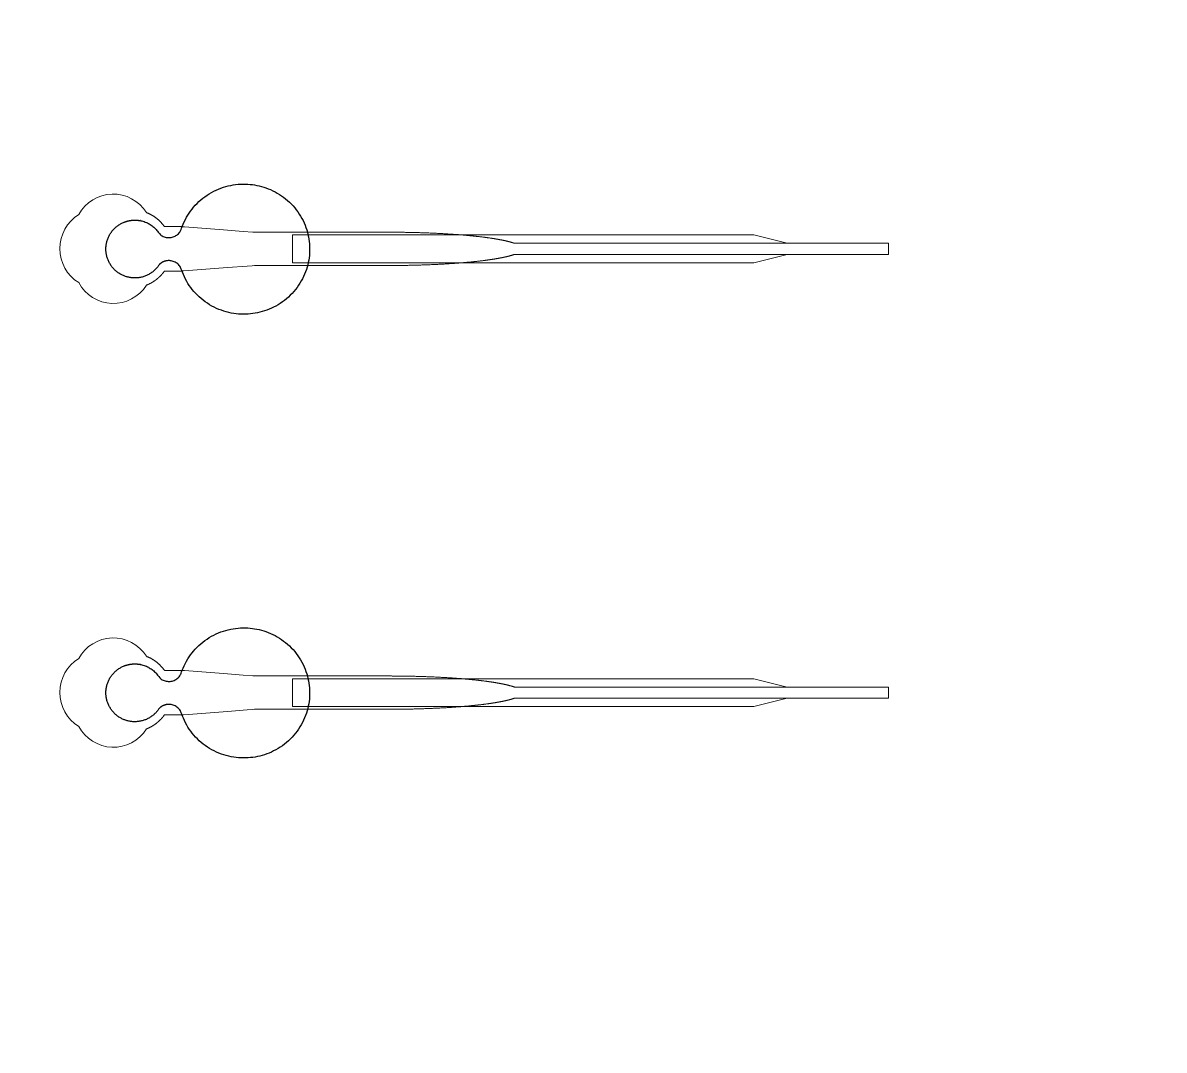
# Model space of a CAD drawing. Header units: inches. Extents: x -52997 to 52003, y -52254 to 52746.
# Drawn here: x -5149 to -4, y -15618 to -10988 of the extents above; entities that cross this region are included whole.
import ezdxf

# ---------------------------------------------------------------- set-up
doc = ezdxf.new("R2010")
doc.units = ezdxf.units.IN
doc.header["$MEASUREMENT"] = 0
doc.layers.add('1', color=1, linetype='Continuous')
doc.layers.add('2', color=140, linetype='Continuous', lineweight=0)
doc.layers.add('3', color=90, linetype='Continuous', lineweight=0)

msp = doc.modelspace()

# ---------------------------------------------------------------- linework, layer by layer
at = {"layer": '1'}
for points in [[(-16283.4, -47485.7), (0, -47485.7), (16283.4, -47485.7, 5.999107)], [(-16250, -47285.7), (0, -47285.7), (16250, -47285.7, 5.986812)], [(-13685.8, -45485.7), (0, -45485.7), (13685.8, -45485.7, 6.794322)]]:
    msp.add_lwpolyline(points, format="xyb", close=True, dxfattribs=at)
msp.add_circle((-497.2, 245.8), 52500, dxfattribs=at)
for points in [[(-4534.8, -12078.6), (-4512.6, -12055.5), (-4481, -12060.7), (-4449.3, -12065.9), (-4435.7, -12094.9), (-4360.3, -12335.8), (-4108.3, -12298.1), (-3856.3, -12260.4), (-3856.1, -12008.3), (-3856, -11756.1), (-4108, -11718.2), (-4360, -11680.3), (-4435.6, -11921.1), (-4448.8, -11949.6), (-4479.7, -11955.3), (-4510.5, -11961.1), (-4533.1, -11939.3), (-4584.5, -11855.9), (-4678.9, -11882), (-4773.3, -11908.1), (-4774.5, -12006), (-4775.7, -12104), (-4681.9, -12132.4), (-4588.2, -12160.8), (-4534.8, -12078.6)], [(-4534.8, -14078.6), (-4512.6, -14055.5), (-4481, -14060.7), (-4449.3, -14065.9), (-4435.7, -14094.9), (-4360.3, -14335.8), (-4108.3, -14298.1), (-3856.3, -14260.4), (-3856.1, -14008.3), (-3856, -13756.1), (-4108, -13718.2), (-4360, -13680.3), (-4435.6, -13921.1), (-4448.8, -13949.6), (-4479.7, -13955.3), (-4510.5, -13961.1), (-4533.1, -13939.3), (-4584.5, -13855.9), (-4678.9, -13882), (-4773.3, -13908.1), (-4774.5, -14006), (-4775.7, -14104), (-4681.9, -14132.4), (-4588.2, -14160.8), (-4534.8, -14078.6)]]:
    msp.add_rational_spline(points, [1, 0.884783429184, 1, 0.884783429184, 1, 0.758252289935, 1, 0.758252289935, 1, 0.758252289935, 1, 0.758252289935, 1, 0.888941908896, 1, 0.888941908896, 1, 0.79946124759, 1, 0.79946124759, 1, 0.79946124759, 1, 0.79946124759, 1], degree=2, knots=[0, 0, 0, 0.969535, 0.969535, 1.939069, 1.939069, 3.359405, 3.359405, 4.779741, 4.779741, 6.200078, 6.200078, 7.620414, 7.620414, 8.571947, 8.571947, 9.52348, 9.52348, 10.812277, 10.812277, 12.101074, 12.101074, 13.389871, 13.389871, 14.678668, 14.678668, 14.678668], dxfattribs=at)
at = {"layer": '2'}
for points in [[(-16283.4, -47485.7), (0, -47485.7), (16283.4, -47485.7, 5.999107)], [(-16250, -47285.7), (0, -47285.7), (16250, -47285.7, 5.986812)], [(-13685.8, -45485.7), (0, -45485.7), (13685.8, -45485.7, 6.794322)], [(-4592.1, -12170.4), (-4591.7, -12170.3), (-4590.9, -12170), (-4590, -12169.7), (-4589.2, -12169.3), (-4588.4, -12169), (-4587.5, -12168.6), (-4586.7, -12168.3), (-4585.8, -12167.9), (-4585, -12167.5), (-4584.1, -12167.2), (-4583.2, -12166.8), (-4582.4, -12166.4), (-4581.5, -12166), (-4580.7, -12165.6), (-4579.8, -12165.2), (-4579, -12164.8), (-4578.1, -12164.4), (-4577.3, -12163.9), (-4576.4, -12163.5), (-4575.5, -12163.1), (-4574.7, -12162.6), (-4573.8, -12162.2), (-4573, -12161.7), (-4572.1, -12161.3), (-4571.2, -12160.8), (-4570.4, -12160.3), (-4569.5, -12159.9), (-4568.7, -12159.4), (-4567.8, -12158.9), (-4567, -12158.4), (-4566.1, -12157.9), (-4565.3, -12157.4), (-4564.4, -12156.9), (-4563.6, -12156.4), (-4562.7, -12155.8), (-4561.9, -12155.3), (-4561, -12154.8), (-4560.2, -12154.2), (-4559.3, -12153.7), (-4558.5, -12153.1), (-4557.6, -12152.6), (-4556.8, -12152), (-4556, -12151.4), (-4555.1, -12150.9), (-4554.3, -12150.3), (-4553.5, -12149.7), (-4552.7, -12149.1), (-4551.8, -12148.5), (-4551, -12147.9), (-4550.2, -12147.3), (-4549.4, -12146.7), (-4548.6, -12146.1), (-4547.7, -12145.5), (-4546.9, -12144.8), (-4546.1, -12144.2), (-4545.3, -12143.6), (-4544.5, -12142.9), (-4543.7, -12142.3), (-4542.9, -12141.7), (-4542.2, -12141), (-4541.4, -12140.4), (-4540.6, -12139.7), (-4539.8, -12139), (-4539, -12138.4), (-4538.3, -12137.7), (-4537.5, -12137), (-4536.8, -12136.3), (-4536, -12135.7), (-4535.2, -12135), (-4534.5, -12134.3), (-4533.8, -12133.6), (-4533, -12132.9), (-4532.3, -12132.2), (-4531.5, -12131.5), (-4530.8, -12130.8), (-4530.1, -12130.1), (-4529.4, -12129.3), (-4528.7, -12128.6), (-4528, -12127.9), (-4527.3, -12127.2), (-4526.6, -12126.4), (-4525.9, -12125.7), (-4525.2, -12125), (-4524.5, -12124.3), (-4523.9, -12123.5), (-4523.2, -12122.8), (-4522.5, -12122), (-4521.9, -12121.3), (-4521.2, -12120.5), (-4520.6, -12119.8), (-4519.9, -12119), (-4519.3, -12118.3), (-4518.7, -12117.5), (-4518.1, -12116.8), (-4517.4, -12116), (-4516.8, -12115.3), (-4516.2, -12114.5), (-4515.6, -12113.7), (-4515, -12113), (-4514.5, -12112.2), (-4513.9, -12111.4), (-4513.3, -12110.7), (-4512.7, -12109.9), (-4512.2, -12109.1), (-4511.6, -12108.4), (-4511.1, -12107.6), (-4510.5, -12106.8), (-4466.9, -12106.8), (-4445.1, -12106.8), (-4434.3, -12106.8), (-4431.5, -12106.8), (-4430.2, -12106.8), (-4430.1, -12106.8), (-4430.1, -12106.8), (-4430.1, -12106.8), (-4430.1, -12106.8), (-4430.1, -12106.8), (-4430, -12106.8), (-4429.6, -12106.8), (-4429, -12106.7), (-4427.6, -12106.6), (-4424.8, -12106.4), (-4402.7, -12104.7), (-4226.1, -12091.2), (-4137.8, -12084.4), (-4115.7, -12082.7), (-4104.6, -12081.9), (-4104.3, -12081.8), (-4104.2, -12081.8), (-4104.2, -12081.8), (-4104.1, -12081.8), (-4104, -12081.8), (-4103.7, -12081.8), (-3843.2, -12081.8), (-3836.9, -12081.8), (-3824.3, -12081.8), (-3723.8, -12081.8), (-3522.8, -12081.8), (-3510.2, -12081.8), (-3503.9, -12081.8), (-3500.8, -12081.8), (-3499.2, -12081.8), (-3498.8, -12081.8), (-3498.6, -12081.8), (-3498.5, -12081.8), (-3498.5, -12081.8), (-3498.5, -12081.8), (-3498.4, -12081.8), (-3497.9, -12081.8), (-3493.3, -12081.8), (-3488.7, -12081.8), (-3484.1, -12081.8), (-3479.4, -12081.8), (-3474.8, -12081.8), (-3470.1, -12081.7), (-3465.5, -12081.7), (-3460.8, -12081.7), (-3456.1, -12081.6), (-3451.4, -12081.6), (-3446.7, -12081.6), (-3442, -12081.5), (-3437.2, -12081.4), (-3432.5, -12081.4), (-3427.7, -12081.3), (-3423, -12081.2), (-3418.2, -12081.2), (-3413.4, -12081.1), (-3408.6, -12081), (-3403.9, -12080.9), (-3399.1, -12080.8), (-3394.3, -12080.7), (-3389.5, -12080.6), (-3384.6, -12080.5), (-3379.8, -12080.3), (-3375, -12080.2), (-3370.2, -12080.1), (-3365.4, -12080), (-3360.5, -12079.8), (-3355.7, -12079.7), (-3350.9, -12079.5), (-3346, -12079.4), (-3341.2, -12079.2), (-3336.4, -12079), (-3331.5, -12078.9), (-3326.7, -12078.7), (-3321.9, -12078.5), (-3317, -12078.3), (-3312.2, -12078.1), (-3307.4, -12077.9), (-3302.6, -12077.7), (-3297.8, -12077.5), (-3293, -12077.3), (-3288.2, -12077.1), (-3283.4, -12076.8), (-3278.6, -12076.6), (-3273.8, -12076.4), (-3269.1, -12076.1), (-3264.3, -12075.9), (-3259.5, -12075.6), (-3254.8, -12075.4), (-3250.1, -12075.1), (-3245.4, -12074.8), (-3240.6, -12074.6), (-3236, -12074.3), (-3231.3, -12074), (-3226.6, -12073.7), (-3221.9, -12073.4), (-3217.3, -12073.1), (-3212.7, -12072.8), (-3208.1, -12072.5), (-3203.5, -12072.1), (-3198.9, -12071.8), (-3196.6, -12071.6), (-3194.4, -12071.5), (-3192.1, -12071.3), (-3189.8, -12071.1), (-3187.6, -12071), (-3185.3, -12070.8), (-3183.1, -12070.6), (-3180.8, -12070.5), (-3178.6, -12070.3), (-3176.3, -12070.1), (-3174.1, -12069.9), (-3171.9, -12069.7), (-3169.7, -12069.6), (-3167.4, -12069.4), (-3165.2, -12069.2), (-3163, -12069), (-3160.8, -12068.8), (-3158.6, -12068.6), (-3156.5, -12068.5), (-3154.3, -12068.3), (-3152.1, -12068.1), (-3149.9, -12067.9), (-3147.8, -12067.7), (-3145.6, -12067.5), (-3143.5, -12067.3), (-3141.3, -12067.1), (-3139.2, -12066.9), (-3137, -12066.7), (-3134.9, -12066.5), (-3132.8, -12066.3), (-3130.7, -12066.1), (-3128.6, -12065.9), (-3126.5, -12065.7), (-3124.4, -12065.5), (-3122.3, -12065.3), (-3120.2, -12065.1), (-3118.2, -12064.8), (-3116.1, -12064.6), (-3114, -12064.4), (-3112, -12064.2), (-3110, -12064), (-3107.9, -12063.8), (-3105.9, -12063.5), (-3103.9, -12063.3), (-3101.9, -12063.1), (-3099.9, -12062.9), (-3097.9, -12062.7), (-3095.9, -12062.4), (-3093.9, -12062.2), (-3091.9, -12062), (-3090, -12061.8), (-3088, -12061.5), (-3086, -12061.3), (-3084.1, -12061.1), (-3082.2, -12060.8), (-3080.3, -12060.6), (-3078.3, -12060.4), (-3076.4, -12060.1), (-3074.5, -12059.9), (-3072.6, -12059.7), (-3070.8, -12059.4), (-3068.9, -12059.2), (-3067, -12058.9), (-3065.2, -12058.7), (-3063.3, -12058.5), (-3061.5, -12058.2), (-3059.6, -12058), (-3057.8, -12057.7), (-3056, -12057.5), (-3054.2, -12057.2), (-3052.4, -12057), (-3050.6, -12056.7), (-3048.8, -12056.5), (-3047.1, -12056.2), (-3045.3, -12056), (-3043.6, -12055.7), (-3041.8, -12055.5), (-3040.1, -12055.2), (-3038.4, -12055), (-3036.7, -12054.7), (-3035, -12054.5), (-3033.3, -12054.2), (-3031.6, -12053.9), (-3029.9, -12053.7), (-3028.3, -12053.4), (-3026.6, -12053.2), (-3025, -12052.9), (-3023.3, -12052.6), (-3021.7, -12052.4), (-3020.1, -12052.1), (-3018.5, -12051.8), (-3016.9, -12051.6), (-3015.3, -12051.3), (-3013.7, -12051), (-3012.2, -12050.8), (-3010.6, -12050.5), (-3009.1, -12050.2), (-3007.6, -12050), (-3006, -12049.7), (-3004.5, -12049.4), (-3003, -12049.1), (-3001.5, -12048.9), (-3000, -12048.6), (-2998.6, -12048.3), (-2997.1, -12048), (-2995.7, -12047.8), (-2994.2, -12047.5), (-2992.8, -12047.2), (-2991.4, -12046.9), (-2990, -12046.6), (-2988.6, -12046.4), (-2987.2, -12046.1), (-2985.8, -12045.8), (-2984.4, -12045.5), (-2983.1, -12045.2), (-2981.7, -12044.9), (-2980.4, -12044.7), (-2979.1, -12044.4), (-2977.8, -12044.1), (-2976.5, -12043.8), (-2975.2, -12043.5), (-2973.9, -12043.2), (-2972.6, -12043), (-2971.4, -12042.7), (-2970.1, -12042.4), (-2968.9, -12042.1), (-2967.7, -12041.8), (-2966.5, -12041.5), (-2965.3, -12041.2), (-2964.1, -12040.9), (-2962.9, -12040.6), (-2961.7, -12040.3), (-2960.5, -12040.1), (-2959.4, -12039.8), (-2958.3, -12039.5), (-2957.1, -12039.2), (-2956, -12038.9), (-2954.9, -12038.6), (-2953.8, -12038.3), (-2952.7, -12038), (-2951.7, -12037.7), (-2950.6, -12037.4), (-2949.6, -12037.1), (-2948.5, -12036.8), (-2947.5, -12036.5), (-2946.5, -12036.2), (-2945.5, -12035.9), (-2944.5, -12035.6), (-2943.5, -12035.3), (-2942.5, -12035), (-2941.6, -12034.7), (-2940.6, -12034.4), (-2939.7, -12034.1), (-2938.7, -12033.8), (-2937.8, -12033.5), (-2936.9, -12033.2), (-2936, -12032.9), (-2935.1, -12032.6), (-2934.3, -12032.3), (-2932.9, -12031.9), (-1247.2, -12032), (-1247.2, -11981.8), (-2932.8, -11981.8), (-2933.1, -11981.7), (-2933.9, -11981.4), (-2934.8, -11981.1), (-2935.7, -11980.8), (-2936.6, -11980.5), (-2937.5, -11980.2), (-2938.4, -11979.9), (-2939.3, -11979.6), (-2940.3, -11979.3), (-2941.2, -11979), (-2942.2, -11978.7), (-2943.1, -11978.4), (-2944.1, -11978.1), (-2945.1, -11977.8), (-2946.1, -11977.5), (-2947.1, -11977.2), (-2948.2, -11976.9), (-2949.2, -11976.6), (-2950.2, -11976.3), (-2951.3, -11976.1), (-2952.4, -11975.8), (-2953.5, -11975.5), (-2954.6, -11975.2), (-2955.7, -11974.9), (-2956.8, -11974.6), (-2957.9, -11974.3), (-2959, -11974), (-2960.2, -11973.7), (-2961.3, -11973.4), (-2962.5, -11973.1), (-2963.7, -11972.8), (-2964.9, -11972.5), (-2966.1, -11972.2), (-2967.3, -11971.9), (-2968.5, -11971.7), (-2969.8, -11971.4), (-2971, -11971.1), (-2972.3, -11970.8), (-2973.5, -11970.5), (-2974.8, -11970.2), (-2976.1, -11969.9), (-2977.4, -11969.6), (-2978.7, -11969.4), (-2980.1, -11969.1), (-2981.4, -11968.8), (-2982.7, -11968.5), (-2984.1, -11968.2), (-2985.5, -11967.9), (-2986.8, -11967.7), (-2988.2, -11967.4), (-2989.6, -11967.1), (-2991, -11966.8), (-2992.4, -11966.5), (-2993.9, -11966.3), (-2995.3, -11966), (-2996.8, -11965.7), (-2998.2, -11965.4), (-2999.7, -11965.1), (-3001.2, -11964.9), (-3002.7, -11964.6), (-3004.2, -11964.3), (-3005.7, -11964), (-3007.2, -11963.8), (-3008.7, -11963.5), (-3010.3, -11963.2), (-3011.8, -11963), (-3013.4, -11962.7), (-3015, -11962.4), (-3016.6, -11962.2), (-3018.1, -11961.9), (-3019.7, -11961.6), (-3021.4, -11961.4), (-3023, -11961.1), (-3024.6, -11960.8), (-3026.3, -11960.6), (-3027.9, -11960.3), (-3029.6, -11960), (-3031.2, -11959.8), (-3032.9, -11959.5), (-3034.6, -11959.3), (-3036.3, -11959), (-3038, -11958.7), (-3039.7, -11958.5), (-3041.5, -11958.2), (-3043.2, -11958), (-3045, -11957.7), (-3046.7, -11957.5), (-3048.5, -11957.2), (-3050.3, -11957), (-3052, -11956.7), (-3053.8, -11956.5), (-3055.6, -11956.2), (-3057.4, -11956), (-3059.3, -11955.7), (-3061.1, -11955.5), (-3062.9, -11955.2), (-3064.8, -11955), (-3066.6, -11954.8), (-3068.5, -11954.5), (-3070.4, -11954.3), (-3072.3, -11954), (-3074.1, -11953.8), (-3076, -11953.6), (-3077.9, -11953.3), (-3079.9, -11953.1), (-3081.8, -11952.9), (-3083.7, -11952.6), (-3085.7, -11952.4), (-3087.6, -11952.2), (-3089.6, -11951.9), (-3091.5, -11951.7), (-3093.5, -11951.5), (-3095.5, -11951.3), (-3097.5, -11951), (-3099.4, -11950.8), (-3101.4, -11950.6), (-3103.5, -11950.4), (-3105.5, -11950.2), (-3107.5, -11949.9), (-3109.5, -11949.7), (-3111.6, -11949.5), (-3113.6, -11949.3), (-3115.7, -11949.1), (-3117.7, -11948.9), (-3119.8, -11948.7), (-3121.9, -11948.4), (-3123.9, -11948.2), (-3126, -11948), (-3128.1, -11947.8), (-3130.2, -11947.6), (-3132.3, -11947.4), (-3134.4, -11947.2), (-3136.6, -11947), (-3138.7, -11946.8), (-3140.8, -11946.6), (-3143, -11946.4), (-3145.1, -11946.2), (-3147.3, -11946), (-3149.4, -11945.8), (-3151.6, -11945.6), (-3153.8, -11945.4), (-3155.9, -11945.3), (-3158.1, -11945.1), (-3160.3, -11944.9), (-3162.5, -11944.7), (-3164.7, -11944.5), (-3166.9, -11944.3), (-3169.1, -11944.1), (-3171.3, -11944), (-3173.5, -11943.8), (-3175.8, -11943.6), (-3178, -11943.4), (-3180.2, -11943.2), (-3182.5, -11943.1), (-3184.7, -11942.9), (-3187, -11942.7), (-3189.2, -11942.6), (-3191.5, -11942.4), (-3193.7, -11942.2), (-3196, -11942.1), (-3200.6, -11941.7), (-3205.1, -11941.4), (-3209.7, -11941.1), (-3214.3, -11940.8), (-3218.9, -11940.5), (-3223.6, -11940.2), (-3228.2, -11939.9), (-3232.9, -11939.6), (-3237.5, -11939.3), (-3242.2, -11939), (-3246.9, -11938.7), (-3251.6, -11938.5), (-3256.3, -11938.2), (-3261.1, -11937.9), (-3265.8, -11937.7), (-3270.6, -11937.5), (-3275.3, -11937.2), (-3280.1, -11937), (-3284.8, -11936.7), (-3289.6, -11936.5), (-3294.4, -11936.3), (-3299.2, -11936.1), (-3304, -11935.9), (-3308.8, -11935.7), (-3313.6, -11935.5), (-3318.4, -11935.3), (-3323.2, -11935.1), (-3328, -11934.9), (-3332.8, -11934.7), (-3337.6, -11934.6), (-3342.4, -11934.4), (-3347.2, -11934.3), (-3352, -11934.1), (-3356.8, -11933.9), (-3361.6, -11933.8), (-3366.4, -11933.7), (-3371.3, -11933.5), (-3376, -11933.4), (-3380.8, -11933.3), (-3385.6, -11933.2), (-3390.4, -11933.1), (-3395.2, -11932.9), (-3400, -11932.8), (-3404.7, -11932.8), (-3409.5, -11932.7), (-3414.2, -11932.6), (-3419, -11932.5), (-3423.7, -11932.4), (-3428.5, -11932.3), (-3433.2, -11932.3), (-3437.9, -11932.2), (-3442.6, -11932.2), (-3447.3, -11932.1), (-3452, -11932.1), (-3456.6, -11932), (-3461.3, -11932), (-3465.9, -11931.9), (-3470.6, -11931.9), (-3475.2, -11931.9), (-3479.8, -11931.9), (-3484.4, -11931.9), (-3486.7, -11931.8), (-3487.3, -11931.8), (-3487.6, -11931.8), (-3487.7, -11931.8), (-3487.9, -11931.8), (-3489.5, -11931.8), (-3495.9, -11931.8), (-3508.6, -11931.8), (-3559.6, -11931.8), (-3763.5, -11931.8), (-3814.5, -11931.8), (-3840, -11931.8), (-3846.4, -11931.8), (-3848, -11931.8), (-4103.7, -11931.8), (-4104.1, -11931.8), (-4104.2, -11931.8), (-4104.2, -11931.8), (-4104.3, -11931.8), (-4104.3, -11931.8), (-4104.7, -11931.8), (-4106.1, -11931.7), (-4111.6, -11931.3), (-4155.8, -11927.9), (-4244.1, -11921.1), (-4420.7, -11907.6), (-4426.2, -11907.1), (-4429, -11906.9), (-4429.7, -11906.9), (-4430, -11906.8), (-4430.1, -11906.8), (-4430.1, -11906.8), (-4430.1, -11906.8), (-4430.1, -11906.8), (-4430.1, -11906.8), (-4430.2, -11906.8), (-4430.5, -11906.8), (-4433.2, -11906.8), (-4438.7, -11906.8), (-4449.6, -11906.8), (-4471.4, -11906.8), (-4493.2, -11906.8), (-4504.1, -11906.8), (-4509.5, -11906.8), (-4510.2, -11906.8), (-4510.4, -11906.8), (-4510.5, -11906.8), (-4510.5, -11906.8), (-4510.5, -11906.8), (-4510.5, -11906.8), (-4510.5, -11906.8), (-4510.9, -11906.2), (-4511.7, -11905.1), (-4512.5, -11904), (-4513.4, -11902.9), (-4514.2, -11901.8), (-4515.1, -11900.6), (-4515.9, -11899.5), (-4516.8, -11898.4), (-4517.7, -11897.3), (-4518.6, -11896.2), (-4519.5, -11895.1), (-4520.4, -11894), (-4521.4, -11892.9), (-4522.3, -11891.8), (-4523.3, -11890.7), (-4524.3, -11889.6), (-4525.2, -11888.5), (-4526.2, -11887.5), (-4527.3, -11886.4), (-4528.3, -11885.3), (-4529.3, -11884.3), (-4530.4, -11883.2), (-4531.4, -11882.2), (-4532.5, -11881.1), (-4533.6, -11880.1), (-4534.7, -11879), (-4535.8, -11878), (-4536.9, -11877), (-4538.1, -11876), (-4539.2, -11875), (-4540.4, -11874), (-4541.5, -11873), (-4542.7, -11872), (-4543.9, -11871), (-4545.1, -11870.1), (-4546.3, -11869.1), (-4547.5, -11868.2), (-4548.8, -11867.2), (-4550, -11866.3), (-4551.3, -11865.4), (-4552.5, -11864.5), (-4553.8, -11863.6), (-4555.1, -11862.7), (-4556.3, -11861.8), (-4557.6, -11861), (-4558.9, -11860.1), (-4560.3, -11859.3), (-4561.6, -11858.4), (-4562.9, -11857.6), (-4564.2, -11856.8), (-4565.6, -11856), (-4566.9, -11855.2), (-4568.3, -11854.4), (-4569.7, -11853.6), (-4571, -11852.9), (-4572.4, -11852.1), (-4573.8, -11851.4), (-4575.2, -11850.7), (-4576.6, -11850), (-4578, -11849.3), (-4579.4, -11848.6), (-4580.8, -11848), (-4582.2, -11847.3), (-4583.6, -11846.7), (-4585, -11846.1), (-4586.5, -11845.5), (-4587.9, -11844.9), (-4589.3, -11844.3), (-4590.8, -11843.7), (-4592, -11843.2, 0.576044), (-4896.6, -11852.6, 0.560065), (-4896.6, -12159.1, 0.578435)], [(-4592.1, -14170.4), (-4591.7, -14170.3), (-4590.9, -14170), (-4590, -14169.7), (-4589.2, -14169.3), (-4588.4, -14169), (-4587.5, -14168.6), (-4586.7, -14168.3), (-4585.8, -14167.9), (-4585, -14167.5), (-4584.1, -14167.2), (-4583.2, -14166.8), (-4582.4, -14166.4), (-4581.5, -14166), (-4580.7, -14165.6), (-4579.8, -14165.2), (-4579, -14164.8), (-4578.1, -14164.4), (-4577.3, -14163.9), (-4576.4, -14163.5), (-4575.5, -14163.1), (-4574.7, -14162.6), (-4573.8, -14162.2), (-4573, -14161.7), (-4572.1, -14161.3), (-4571.2, -14160.8), (-4570.4, -14160.3), (-4569.5, -14159.9), (-4568.7, -14159.4), (-4567.8, -14158.9), (-4567, -14158.4), (-4566.1, -14157.9), (-4565.3, -14157.4), (-4564.4, -14156.9), (-4563.6, -14156.4), (-4562.7, -14155.8), (-4561.9, -14155.3), (-4561, -14154.8), (-4560.2, -14154.2), (-4559.3, -14153.7), (-4558.5, -14153.1), (-4557.6, -14152.6), (-4556.8, -14152), (-4556, -14151.4), (-4555.1, -14150.9), (-4554.3, -14150.3), (-4553.5, -14149.7), (-4552.7, -14149.1), (-4551.8, -14148.5), (-4551, -14147.9), (-4550.2, -14147.3), (-4549.4, -14146.7), (-4548.6, -14146.1), (-4547.7, -14145.5), (-4546.9, -14144.8), (-4546.1, -14144.2), (-4545.3, -14143.6), (-4544.5, -14142.9), (-4543.7, -14142.3), (-4542.9, -14141.7), (-4542.2, -14141), (-4541.4, -14140.4), (-4540.6, -14139.7), (-4539.8, -14139), (-4539, -14138.4), (-4538.3, -14137.7), (-4537.5, -14137), (-4536.8, -14136.3), (-4536, -14135.7), (-4535.2, -14135), (-4534.5, -14134.3), (-4533.8, -14133.6), (-4533, -14132.9), (-4532.3, -14132.2), (-4531.5, -14131.5), (-4530.8, -14130.8), (-4530.1, -14130.1), (-4529.4, -14129.3), (-4528.7, -14128.6), (-4528, -14127.9), (-4527.3, -14127.2), (-4526.6, -14126.4), (-4525.9, -14125.7), (-4525.2, -14125), (-4524.5, -14124.3), (-4523.9, -14123.5), (-4523.2, -14122.8), (-4522.5, -14122), (-4521.9, -14121.3), (-4521.2, -14120.5), (-4520.6, -14119.8), (-4519.9, -14119), (-4519.3, -14118.3), (-4518.7, -14117.5), (-4518.1, -14116.8), (-4517.4, -14116), (-4516.8, -14115.3), (-4516.2, -14114.5), (-4515.6, -14113.7), (-4515, -14113), (-4514.5, -14112.2), (-4513.9, -14111.4), (-4513.3, -14110.7), (-4512.7, -14109.9), (-4512.2, -14109.1), (-4511.6, -14108.4), (-4511.1, -14107.6), (-4510.5, -14106.8), (-4466.9, -14106.8), (-4445.1, -14106.8), (-4434.3, -14106.8), (-4431.5, -14106.8), (-4430.2, -14106.8), (-4430.1, -14106.8), (-4430.1, -14106.8), (-4430.1, -14106.8), (-4430.1, -14106.8), (-4430.1, -14106.8), (-4430, -14106.8), (-4429.6, -14106.8), (-4429, -14106.7), (-4427.6, -14106.6), (-4424.8, -14106.4), (-4402.7, -14104.7), (-4226.1, -14091.2), (-4137.8, -14084.4), (-4115.7, -14082.7), (-4104.6, -14081.9), (-4104.3, -14081.8), (-4104.2, -14081.8), (-4104.2, -14081.8), (-4104.1, -14081.8), (-4104, -14081.8), (-4103.7, -14081.8), (-3843.2, -14081.8), (-3836.9, -14081.8), (-3824.3, -14081.8), (-3723.8, -14081.8), (-3522.8, -14081.8), (-3510.2, -14081.8), (-3503.9, -14081.8), (-3500.8, -14081.8), (-3499.2, -14081.8), (-3498.8, -14081.8), (-3498.6, -14081.8), (-3498.5, -14081.8), (-3498.5, -14081.8), (-3498.5, -14081.8), (-3498.4, -14081.8), (-3497.9, -14081.8), (-3493.3, -14081.8), (-3488.7, -14081.8), (-3484.1, -14081.8), (-3479.4, -14081.8), (-3474.8, -14081.8), (-3470.1, -14081.7), (-3465.5, -14081.7), (-3460.8, -14081.7), (-3456.1, -14081.6), (-3451.4, -14081.6), (-3446.7, -14081.6), (-3442, -14081.5), (-3437.2, -14081.4), (-3432.5, -14081.4), (-3427.7, -14081.3), (-3423, -14081.2), (-3418.2, -14081.2), (-3413.4, -14081.1), (-3408.6, -14081), (-3403.9, -14080.9), (-3399.1, -14080.8), (-3394.3, -14080.7), (-3389.5, -14080.6), (-3384.6, -14080.5), (-3379.8, -14080.3), (-3375, -14080.2), (-3370.2, -14080.1), (-3365.4, -14080), (-3360.5, -14079.8), (-3355.7, -14079.7), (-3350.9, -14079.5), (-3346, -14079.4), (-3341.2, -14079.2), (-3336.4, -14079), (-3331.5, -14078.9), (-3326.7, -14078.7), (-3321.9, -14078.5), (-3317, -14078.3), (-3312.2, -14078.1), (-3307.4, -14077.9), (-3302.6, -14077.7), (-3297.8, -14077.5), (-3293, -14077.3), (-3288.2, -14077.1), (-3283.4, -14076.8), (-3278.6, -14076.6), (-3273.8, -14076.4), (-3269.1, -14076.1), (-3264.3, -14075.9), (-3259.5, -14075.6), (-3254.8, -14075.4), (-3250.1, -14075.1), (-3245.4, -14074.8), (-3240.6, -14074.6), (-3236, -14074.3), (-3231.3, -14074), (-3226.6, -14073.7), (-3221.9, -14073.4), (-3217.3, -14073.1), (-3212.7, -14072.8), (-3208.1, -14072.5), (-3203.5, -14072.1), (-3198.9, -14071.8), (-3196.6, -14071.6), (-3194.4, -14071.5), (-3192.1, -14071.3), (-3189.8, -14071.1), (-3187.6, -14071), (-3185.3, -14070.8), (-3183.1, -14070.6), (-3180.8, -14070.5), (-3178.6, -14070.3), (-3176.3, -14070.1), (-3174.1, -14069.9), (-3171.9, -14069.7), (-3169.7, -14069.6), (-3167.4, -14069.4), (-3165.2, -14069.2), (-3163, -14069), (-3160.8, -14068.8), (-3158.6, -14068.6), (-3156.5, -14068.5), (-3154.3, -14068.3), (-3152.1, -14068.1), (-3149.9, -14067.9), (-3147.8, -14067.7), (-3145.6, -14067.5), (-3143.5, -14067.3), (-3141.3, -14067.1), (-3139.2, -14066.9), (-3137, -14066.7), (-3134.9, -14066.5), (-3132.8, -14066.3), (-3130.7, -14066.1), (-3128.6, -14065.9), (-3126.5, -14065.7), (-3124.4, -14065.5), (-3122.3, -14065.3), (-3120.2, -14065.1), (-3118.2, -14064.8), (-3116.1, -14064.6), (-3114, -14064.4), (-3112, -14064.2), (-3110, -14064), (-3107.9, -14063.8), (-3105.9, -14063.5), (-3103.9, -14063.3), (-3101.9, -14063.1), (-3099.9, -14062.9), (-3097.9, -14062.7), (-3095.9, -14062.4), (-3093.9, -14062.2), (-3091.9, -14062), (-3090, -14061.8), (-3088, -14061.5), (-3086, -14061.3), (-3084.1, -14061.1), (-3082.2, -14060.8), (-3080.3, -14060.6), (-3078.3, -14060.4), (-3076.4, -14060.1), (-3074.5, -14059.9), (-3072.6, -14059.7), (-3070.8, -14059.4), (-3068.9, -14059.2), (-3067, -14058.9), (-3065.2, -14058.7), (-3063.3, -14058.5), (-3061.5, -14058.2), (-3059.6, -14058), (-3057.8, -14057.7), (-3056, -14057.5), (-3054.2, -14057.2), (-3052.4, -14057), (-3050.6, -14056.7), (-3048.8, -14056.5), (-3047.1, -14056.2), (-3045.3, -14056), (-3043.6, -14055.7), (-3041.8, -14055.5), (-3040.1, -14055.2), (-3038.4, -14055), (-3036.7, -14054.7), (-3035, -14054.5), (-3033.3, -14054.2), (-3031.6, -14053.9), (-3029.9, -14053.7), (-3028.3, -14053.4), (-3026.6, -14053.2), (-3025, -14052.9), (-3023.3, -14052.6), (-3021.7, -14052.4), (-3020.1, -14052.1), (-3018.5, -14051.8), (-3016.9, -14051.6), (-3015.3, -14051.3), (-3013.7, -14051), (-3012.2, -14050.8), (-3010.6, -14050.5), (-3009.1, -14050.2), (-3007.6, -14050), (-3006, -14049.7), (-3004.5, -14049.4), (-3003, -14049.1), (-3001.5, -14048.9), (-3000, -14048.6), (-2998.6, -14048.3), (-2997.1, -14048), (-2995.7, -14047.8), (-2994.2, -14047.5), (-2992.8, -14047.2), (-2991.4, -14046.9), (-2990, -14046.6), (-2988.6, -14046.4), (-2987.2, -14046.1), (-2985.8, -14045.8), (-2984.4, -14045.5), (-2983.1, -14045.2), (-2981.7, -14044.9), (-2980.4, -14044.7), (-2979.1, -14044.4), (-2977.8, -14044.1), (-2976.5, -14043.8), (-2975.2, -14043.5), (-2973.9, -14043.2), (-2972.6, -14043), (-2971.4, -14042.7), (-2970.1, -14042.4), (-2968.9, -14042.1), (-2967.7, -14041.8), (-2966.5, -14041.5), (-2965.3, -14041.2), (-2964.1, -14040.9), (-2962.9, -14040.6), (-2961.7, -14040.3), (-2960.5, -14040.1), (-2959.4, -14039.8), (-2958.3, -14039.5), (-2957.1, -14039.2), (-2956, -14038.9), (-2954.9, -14038.6), (-2953.8, -14038.3), (-2952.7, -14038), (-2951.7, -14037.7), (-2950.6, -14037.4), (-2949.6, -14037.1), (-2948.5, -14036.8), (-2947.5, -14036.5), (-2946.5, -14036.2), (-2945.5, -14035.9), (-2944.5, -14035.6), (-2943.5, -14035.3), (-2942.5, -14035), (-2941.6, -14034.7), (-2940.6, -14034.4), (-2939.7, -14034.1), (-2938.7, -14033.8), (-2937.8, -14033.5), (-2936.9, -14033.2), (-2936, -14032.9), (-2935.1, -14032.6), (-2934.3, -14032.3), (-2932.9, -14031.9), (-1247.2, -14032), (-1247.2, -13981.8), (-2932.8, -13981.8), (-2933.1, -13981.7), (-2933.9, -13981.4), (-2934.8, -13981.1), (-2935.7, -13980.8), (-2936.6, -13980.5), (-2937.5, -13980.2), (-2938.4, -13979.9), (-2939.3, -13979.6), (-2940.3, -13979.3), (-2941.2, -13979), (-2942.2, -13978.7), (-2943.1, -13978.4), (-2944.1, -13978.1), (-2945.1, -13977.8), (-2946.1, -13977.5), (-2947.1, -13977.2), (-2948.2, -13976.9), (-2949.2, -13976.6), (-2950.2, -13976.3), (-2951.3, -13976.1), (-2952.4, -13975.8), (-2953.5, -13975.5), (-2954.6, -13975.2), (-2955.7, -13974.9), (-2956.8, -13974.6), (-2957.9, -13974.3), (-2959, -13974), (-2960.2, -13973.7), (-2961.3, -13973.4), (-2962.5, -13973.1), (-2963.7, -13972.8), (-2964.9, -13972.5), (-2966.1, -13972.2), (-2967.3, -13971.9), (-2968.5, -13971.7), (-2969.8, -13971.4), (-2971, -13971.1), (-2972.3, -13970.8), (-2973.5, -13970.5), (-2974.8, -13970.2), (-2976.1, -13969.9), (-2977.4, -13969.6), (-2978.7, -13969.4), (-2980.1, -13969.1), (-2981.4, -13968.8), (-2982.7, -13968.5), (-2984.1, -13968.2), (-2985.5, -13967.9), (-2986.8, -13967.7), (-2988.2, -13967.4), (-2989.6, -13967.1), (-2991, -13966.8), (-2992.4, -13966.5), (-2993.9, -13966.3), (-2995.3, -13966), (-2996.8, -13965.7), (-2998.2, -13965.4), (-2999.7, -13965.1), (-3001.2, -13964.9), (-3002.7, -13964.6), (-3004.2, -13964.3), (-3005.7, -13964), (-3007.2, -13963.8), (-3008.7, -13963.5), (-3010.3, -13963.2), (-3011.8, -13963), (-3013.4, -13962.7), (-3015, -13962.4), (-3016.6, -13962.2), (-3018.1, -13961.9), (-3019.7, -13961.6), (-3021.4, -13961.4), (-3023, -13961.1), (-3024.6, -13960.8), (-3026.3, -13960.6), (-3027.9, -13960.3), (-3029.6, -13960), (-3031.2, -13959.8), (-3032.9, -13959.5), (-3034.6, -13959.3), (-3036.3, -13959), (-3038, -13958.7), (-3039.7, -13958.5), (-3041.5, -13958.2), (-3043.2, -13958), (-3045, -13957.7), (-3046.7, -13957.5), (-3048.5, -13957.2), (-3050.3, -13957), (-3052, -13956.7), (-3053.8, -13956.5), (-3055.6, -13956.2), (-3057.4, -13956), (-3059.3, -13955.7), (-3061.1, -13955.5), (-3062.9, -13955.2), (-3064.8, -13955), (-3066.6, -13954.8), (-3068.5, -13954.5), (-3070.4, -13954.3), (-3072.3, -13954), (-3074.1, -13953.8), (-3076, -13953.6), (-3077.9, -13953.3), (-3079.9, -13953.1), (-3081.8, -13952.9), (-3083.7, -13952.6), (-3085.7, -13952.4), (-3087.6, -13952.2), (-3089.6, -13951.9), (-3091.5, -13951.7), (-3093.5, -13951.5), (-3095.5, -13951.3), (-3097.5, -13951), (-3099.4, -13950.8), (-3101.4, -13950.6), (-3103.5, -13950.4), (-3105.5, -13950.2), (-3107.5, -13949.9), (-3109.5, -13949.7), (-3111.6, -13949.5), (-3113.6, -13949.3), (-3115.7, -13949.1), (-3117.7, -13948.9), (-3119.8, -13948.7), (-3121.9, -13948.4), (-3123.9, -13948.2), (-3126, -13948), (-3128.1, -13947.8), (-3130.2, -13947.6), (-3132.3, -13947.4), (-3134.4, -13947.2), (-3136.6, -13947), (-3138.7, -13946.8), (-3140.8, -13946.6), (-3143, -13946.4), (-3145.1, -13946.2), (-3147.3, -13946), (-3149.4, -13945.8), (-3151.6, -13945.6), (-3153.8, -13945.4), (-3155.9, -13945.3), (-3158.1, -13945.1), (-3160.3, -13944.9), (-3162.5, -13944.7), (-3164.7, -13944.5), (-3166.9, -13944.3), (-3169.1, -13944.1), (-3171.3, -13944), (-3173.5, -13943.8), (-3175.8, -13943.6), (-3178, -13943.4), (-3180.2, -13943.2), (-3182.5, -13943.1), (-3184.7, -13942.9), (-3187, -13942.7), (-3189.2, -13942.6), (-3191.5, -13942.4), (-3193.7, -13942.2), (-3196, -13942.1), (-3200.6, -13941.7), (-3205.1, -13941.4), (-3209.7, -13941.1), (-3214.3, -13940.8), (-3218.9, -13940.5), (-3223.6, -13940.2), (-3228.2, -13939.9), (-3232.9, -13939.6), (-3237.5, -13939.3), (-3242.2, -13939), (-3246.9, -13938.7), (-3251.6, -13938.5), (-3256.3, -13938.2), (-3261.1, -13937.9), (-3265.8, -13937.7), (-3270.6, -13937.5), (-3275.3, -13937.2), (-3280.1, -13937), (-3284.8, -13936.7), (-3289.6, -13936.5), (-3294.4, -13936.3), (-3299.2, -13936.1), (-3304, -13935.9), (-3308.8, -13935.7), (-3313.6, -13935.5), (-3318.4, -13935.3), (-3323.2, -13935.1), (-3328, -13934.9), (-3332.8, -13934.7), (-3337.6, -13934.6), (-3342.4, -13934.4), (-3347.2, -13934.3), (-3352, -13934.1), (-3356.8, -13933.9), (-3361.6, -13933.8), (-3366.4, -13933.7), (-3371.3, -13933.5), (-3376, -13933.4), (-3380.8, -13933.3), (-3385.6, -13933.2), (-3390.4, -13933.1), (-3395.2, -13932.9), (-3400, -13932.8), (-3404.7, -13932.8), (-3409.5, -13932.7), (-3414.2, -13932.6), (-3419, -13932.5), (-3423.7, -13932.4), (-3428.5, -13932.3), (-3433.2, -13932.3), (-3437.9, -13932.2), (-3442.6, -13932.2), (-3447.3, -13932.1), (-3452, -13932.1), (-3456.6, -13932), (-3461.3, -13932), (-3465.9, -13931.9), (-3470.6, -13931.9), (-3475.2, -13931.9), (-3479.8, -13931.9), (-3484.4, -13931.9), (-3486.7, -13931.8), (-3487.3, -13931.8), (-3487.6, -13931.8), (-3487.7, -13931.8), (-3487.9, -13931.8), (-3489.5, -13931.8), (-3495.9, -13931.8), (-3508.6, -13931.8), (-3559.6, -13931.8), (-3763.5, -13931.8), (-3814.5, -13931.8), (-3840, -13931.8), (-3846.4, -13931.8), (-3848, -13931.8), (-4103.7, -13931.8), (-4104.1, -13931.8), (-4104.2, -13931.8), (-4104.2, -13931.8), (-4104.3, -13931.8), (-4104.3, -13931.8), (-4104.7, -13931.8), (-4106.1, -13931.7), (-4111.6, -13931.3), (-4155.8, -13927.9), (-4244.1, -13921.1), (-4420.7, -13907.6), (-4426.2, -13907.1), (-4429, -13906.9), (-4429.7, -13906.9), (-4430, -13906.8), (-4430.1, -13906.8), (-4430.1, -13906.8), (-4430.1, -13906.8), (-4430.1, -13906.8), (-4430.1, -13906.8), (-4430.2, -13906.8), (-4430.5, -13906.8), (-4433.2, -13906.8), (-4438.7, -13906.8), (-4449.6, -13906.8), (-4471.4, -13906.8), (-4493.2, -13906.8), (-4504.1, -13906.8), (-4509.5, -13906.8), (-4510.2, -13906.8), (-4510.4, -13906.8), (-4510.5, -13906.8), (-4510.5, -13906.8), (-4510.5, -13906.8), (-4510.5, -13906.8), (-4510.5, -13906.8), (-4510.9, -13906.2), (-4511.7, -13905.1), (-4512.5, -13904), (-4513.4, -13902.9), (-4514.2, -13901.8), (-4515.1, -13900.6), (-4515.9, -13899.5), (-4516.8, -13898.4), (-4517.7, -13897.3), (-4518.6, -13896.2), (-4519.5, -13895.1), (-4520.4, -13894), (-4521.4, -13892.9), (-4522.3, -13891.8), (-4523.3, -13890.7), (-4524.3, -13889.6), (-4525.2, -13888.5), (-4526.2, -13887.5), (-4527.3, -13886.4), (-4528.3, -13885.3), (-4529.3, -13884.3), (-4530.4, -13883.2), (-4531.4, -13882.2), (-4532.5, -13881.1), (-4533.6, -13880.1), (-4534.7, -13879), (-4535.8, -13878), (-4536.9, -13877), (-4538.1, -13876), (-4539.2, -13875), (-4540.4, -13874), (-4541.5, -13873), (-4542.7, -13872), (-4543.9, -13871), (-4545.1, -13870.1), (-4546.3, -13869.1), (-4547.5, -13868.2), (-4548.8, -13867.2), (-4550, -13866.3), (-4551.3, -13865.4), (-4552.5, -13864.5), (-4553.8, -13863.6), (-4555.1, -13862.7), (-4556.3, -13861.8), (-4557.6, -13861), (-4558.9, -13860.1), (-4560.3, -13859.3), (-4561.6, -13858.4), (-4562.9, -13857.6), (-4564.2, -13856.8), (-4565.6, -13856), (-4566.9, -13855.2), (-4568.3, -13854.4), (-4569.7, -13853.6), (-4571, -13852.9), (-4572.4, -13852.1), (-4573.8, -13851.4), (-4575.2, -13850.7), (-4576.6, -13850), (-4578, -13849.3), (-4579.4, -13848.6), (-4580.8, -13848), (-4582.2, -13847.3), (-4583.6, -13846.7), (-4585, -13846.1), (-4586.5, -13845.5), (-4587.9, -13844.9), (-4589.3, -13844.3), (-4590.8, -13843.7), (-4592, -13843.2, 0.576044), (-4896.6, -13852.6, 0.560065), (-4896.6, -14159.1, 0.578435)]]:
    msp.add_lwpolyline(points, format="xyb", close=True, dxfattribs=at)
for points in [[(-3847.9, -12081.8), (-3846.3, -12081.8), (-3843.2, -12081.8)], [(-3847.9, -14081.8), (-3846.3, -14081.8), (-3843.2, -14081.8)]]:
    msp.add_lwpolyline(points, dxfattribs=at)
msp.add_circle((-497.2, 245.8), 52500, dxfattribs=at)
at = {"layer": '3'}
for points in [[(-16283.4, -47485.7), (0, -47485.7), (16283.4, -47485.7, 5.999107)], [(-16283.4, -47485.7), (0, -47485.7), (16283.4, -47485.7, 5.999107)], [(-16250, -47285.7), (0, -47285.7), (16250, -47285.7, 5.986812)], [(-16250, -47285.7), (0, -47285.7), (16250, -47285.7, 5.986812)], [(-13685.8, -45485.7), (0, -45485.7), (13685.8, -45485.7, 6.794322)], [(-13685.8, -45485.7), (0, -45485.7), (13685.8, -45485.7, 6.794322)]]:
    msp.add_lwpolyline(points, format="xyb", close=True, dxfattribs=at)
for points in [[(-3933.6, -11944.3), (-1854.1, -11944.3), (-1704.1, -11981.8), (-1247.2, -11981.8), (-1247.2, -12031.8), (-1704.1, -12031.8), (-1854.1, -12069.3), (-3933.6, -12069.3)], [(-3933.6, -13944.3), (-1854.1, -13944.3), (-1704.1, -13981.8), (-1247.2, -13981.8), (-1247.2, -14031.8), (-1704.1, -14031.8), (-1854.1, -14069.3), (-3933.6, -14069.3)]]:
    msp.add_lwpolyline(points, close=True, dxfattribs=at)
msp.add_circle((-497.2, 245.8), 52500, dxfattribs=at)
msp.add_circle((-497.2, 245.8), 52500, dxfattribs=at)

doc.saveas('drawing.dxf')
